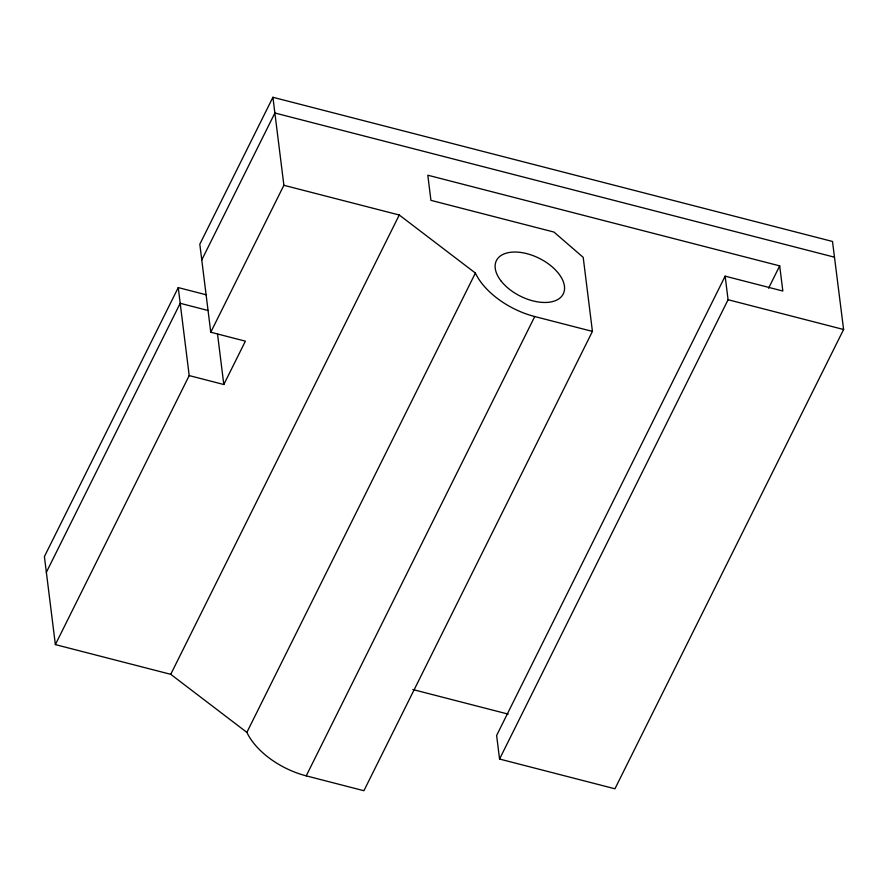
<?xml version="1.0" encoding="UTF-8"?>
<svg xmlns="http://www.w3.org/2000/svg" width="888" height="888" viewBox="0 0 888 888"><rect width="100%" height="100%" fill="white"/><g stroke="black" fill="none" stroke-linecap="round" stroke-linejoin="round"><path stroke-width="1.33" d="M178.244 287.59L44.4 556.598L55.367 644.599L170.74 674.325L246.875 732.378A62.238 35.242 26.5 0 0 306.227 775.857L363.914 790.72L592.429 331.402L583.205 257.365L553.957 232.057L430.935 200.355L427.805 175.214L779.697 265.878L782.828 291.02L725.141 276.157L496.625 735.464L499.556 759.04L614.94 788.788L843.6 329.504L832.5 241.469L272.916 97.28L199.811 244.233L210.767 332.234L245.388 341.159L223.809 384.515L189.2 375.591L178.244 287.59L206.416 294.849M46.354 572.316L180.197 303.308L208.147 310.511M201.765 259.951L274.88 112.998L834.454 257.187M55.367 644.599L189.2 375.591M210.767 332.234L283.883 185.292L272.916 97.28M170.74 674.325L399.256 215.007L475.391 273.06A62.238 35.242 26.5 0 0 534.743 316.539L592.429 331.402M246.875 732.378L475.391 273.06M306.227 775.857L534.743 316.539M499.556 759.04L728.082 299.722L725.141 276.157M768.586 288.223L779.697 265.878M283.883 185.292L399.256 215.007M412.842 689.543L508.202 714.119M728.082 299.722L843.6 329.504M217.527 334.043L223.809 384.515M501.343 281.318A37.34 21.146 26.5 0 0 561.294 296.759A37.34 21.146 26.5 0 0 526.917 253.679A37.34 21.146 26.5 0 0 501.343 281.318"/></g></svg>
